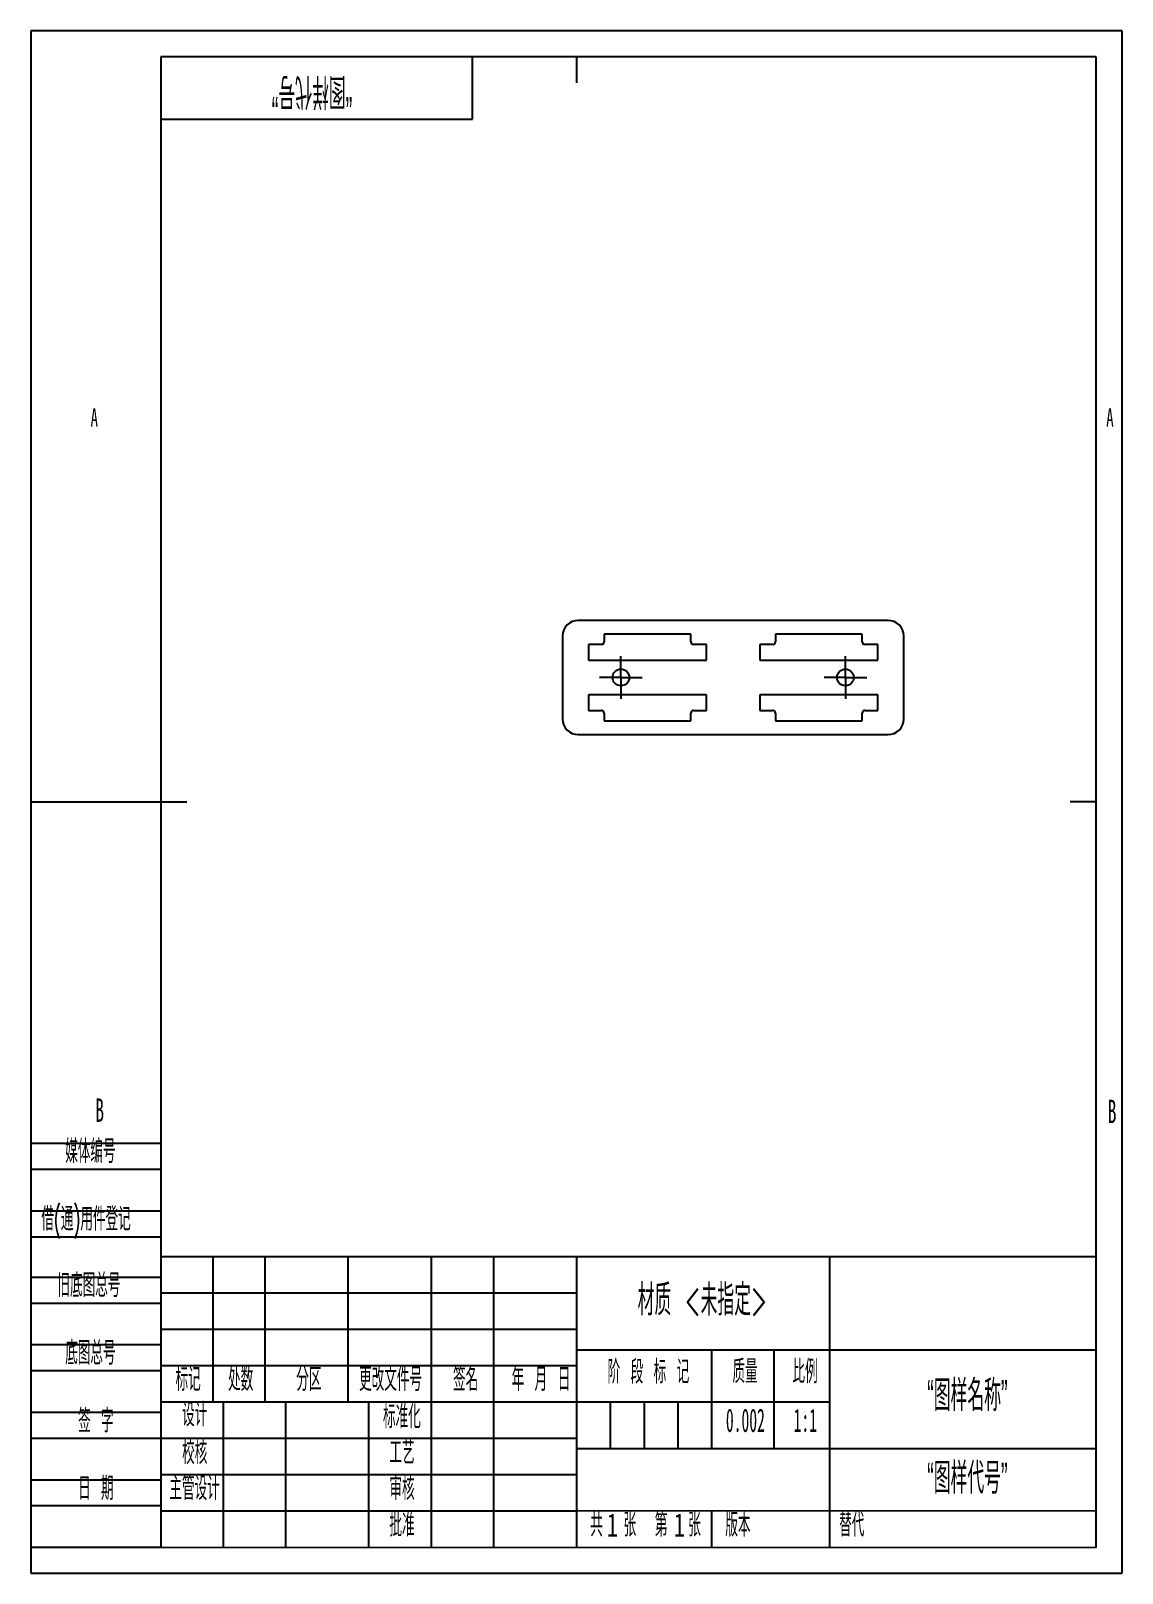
# Model space of a CAD drawing. Header units: millimetres. Extents: x 0 to 210, y 0 to 297.
import ezdxf

# ---------------------------------------------------------------- set-up
doc = ezdxf.new("R2010")
doc.units = ezdxf.units.MM
doc.layers.add('图框', color=7, linetype='Continuous')
doc.layers.add('尺寸', color=7, linetype='Continuous')
doc.styles.add('SLDTEXTSTYLE0', font='TXT', dxfattribs={"width": 0.49, "bigfont": 'bigfont'})
doc.styles.add('SLDTEXTSTYLE1', font='TXT', dxfattribs={"width": 0.494, "bigfont": 'bigfont'})
doc.styles.add('SLDTEXTSTYLE2', font='TXT', dxfattribs={"width": 0.494286, "bigfont": 'bigfont'})
doc.styles.add('SLDTEXTSTYLE3', font='TXT', dxfattribs={"width": 0.495, "bigfont": 'bigfont'})
doc.styles.add('SLDTEXTSTYLE4', font='TXT', dxfattribs={"width": 0.49})
doc.styles.add('SLDTEXTSTYLE5', font='TXT', dxfattribs={"width": 0.56})
doc.styles.add('SLDTEXTSTYLE6', font='TXT', dxfattribs={"width": 0.6})
doc.styles.add('SLDTEXTSTYLE7', font='TXT', dxfattribs={"width": 0.7})

# ---------------------------------------------------------------- blocks, each defined once
blk = doc.blocks.new('SW_CENTERMARKSYMBOL_0')
at = {"layer": '尺寸', "color": 0}
for p, q in [((0, 2.5), (0, 4.1)), ((-2.5, 0), (-4.1, 0)), ((0, 0), (-2.5, 0)), ((0, 0), (0, 2.5)), ((0, 0), (0, -2.5)), ((0, 0), (2.5, 0)), ((2.5, 0), (4.1, 0)), ((0, -2.5), (0, -4.1))]:
    blk.add_line(p, q, dxfattribs=at)
blk = doc.blocks.new('SW_CENTERMARKSYMBOL_1')
at = {"layer": '尺寸', "color": 0}
for p, q in [((0, 2.5), (0, 4.1)), ((-2.5, 0), (-4.1, 0)), ((0, 0), (-2.5, 0)), ((0, 0), (0, 2.5)), ((0, 0), (0, -2.5)), ((0, 0), (2.5, 0)), ((2.5, 0), (4.1, 0)), ((0, -2.5), (0, -4.1))]:
    blk.add_line(p, q, dxfattribs=at)

msp = doc.modelspace()

# ---------------------------------------------------------------- linework, layer by layer
at = {"color": 7, "linetype": 'Continuous', "lineweight": 25}
for p, q in [((164.96, 183.48), (105.33, 183.48)), ((102.33, 180.48), (102.33, 164.48)), ((109.82, 178.83), (107.32, 178.83)), ((107.32, 178.83), (107.32, 175.83)), ((127.02, 180.83), (110.32, 180.83)), ((110.32, 180.83), (110.32, 179.33)), ((127.02, 179.33), (127.02, 180.83)), ((130.02, 178.83), (127.52, 178.83)), ((130.02, 175.83), (130.02, 178.83)), ((142.77, 178.83), (140.27, 178.83)), ((140.27, 178.83), (140.27, 175.83)), ((159.97, 180.83), (143.27, 180.83)), ((143.27, 180.83), (143.27, 179.33)), ((159.97, 179.33), (159.97, 180.83)), ((162.97, 178.83), (160.47, 178.83)), ((162.97, 175.83), (162.97, 178.83)), ((167.96, 164.48), (167.96, 180.48)), ((107.32, 175.83), (130.02, 175.83)), ((140.27, 175.83), (162.97, 175.83)), ((130.02, 169.13), (107.32, 169.13)), ((107.32, 169.13), (107.32, 166.13)), ((130.02, 166.13), (130.02, 169.13)), ((162.97, 169.13), (140.27, 169.13)), ((140.27, 169.13), (140.27, 166.13)), ((162.97, 166.13), (162.97, 169.13)), ((107.32, 166.13), (109.82, 166.13)), ((110.32, 165.63), (110.32, 164.13)), ((110.32, 164.13), (127.02, 164.13)), ((127.02, 164.13), (127.02, 165.63)), ((127.52, 166.13), (130.02, 166.13)), ((140.27, 166.13), (142.77, 166.13)), ((143.27, 165.63), (143.27, 164.13)), ((143.27, 164.13), (159.97, 164.13)), ((159.97, 164.13), (159.97, 165.63)), ((160.47, 166.13), (162.97, 166.13)), ((105.33, 161.48), (164.96, 161.48))]:
    msp.add_line(p, q, dxfattribs=at)
for centre in [(113.54, 172.48), (156.75, 172.48)]:
    msp.add_circle(centre, 1.6, dxfattribs=at)
for centre, radius, start, end in [((105.33, 180.48), 3, 90, 180), ((164.96, 180.48), 3, 0, 90), ((109.82, 179.33), 0.5, 270, 0), ((127.52, 179.33), 0.5, 180, 270), ((142.77, 179.33), 0.5, 270, 360), ((160.47, 179.33), 0.5, 180, 270), ((105.33, 164.48), 3, 180, 270), ((109.82, 165.63), 0.5, 0, 90), ((127.52, 165.63), 0.5, 90, 180), ((142.77, 165.63), 0.5, 0, 90), ((160.47, 165.63), 0.5, 90, 180), ((164.96, 164.48), 3, 270, 0)]:
    msp.add_arc(centre, radius, start, end, dxfattribs=at)
at = {"layer": '图框'}
for p, q in [((210, 297), (0, 297)), ((0, 297), (0, 0)), ((210, 0), (210, 297)), ((0, 82.79), (25, 82.79)), ((0, 77.79), (25, 77.79)), ((0, 69.79), (25, 69.79)), ((0, 64.79), (25, 64.79)), ((25.01, 61.02), (25, 5.02)), ((0, 57), (25, 57)), ((25, 54), (105, 54)), ((0, 52), (25, 52)), ((25, 47), (105, 47)), ((0, 44), (25, 44)), ((0, 39), (25, 39)), ((111.5, 33), (111.5, 24)), ((118, 33), (118, 24)), ((124.5, 33), (124.5, 24)), ((0, 31), (25, 31)), ((0, 26), (25, 26)), ((0, 18), (25, 18)), ((0, 13), (25, 13)), ((0, 5.03), (25, 5.02)), ((153.69, 5), (153.69, 4.99)), ((0, 0), (210, 0))]:
    msp.add_line(p, q, dxfattribs=at)
at = {"layer": '图框', "lineweight": 25}
for p, q in [((205, 292), (25, 292)), ((25, 292), (25, 5)), ((85, 280), (85, 292)), ((105, 292), (105, 287)), ((205, 4.97), (205, 292)), ((25, 280), (85, 280)), ((0, 148.5), (30, 148.5)), ((205, 148.5), (200, 148.5)), ((25, 61), (205, 61)), ((35, 61), (35, 33)), ((45, 61), (45, 33)), ((61, 61), (61, 33)), ((77, 61), (77, 5)), ((89, 61), (89, 5)), ((105, 61), (105, 5)), ((153.69, 60.99), (153.69, 5)), ((105, 43), (205, 43)), ((131, 43), (131, 24)), ((143, 43), (143, 24)), ((25, 40), (105, 40)), ((25, 33), (105, 33)), ((37, 33), (37, 5)), ((49, 33), (49, 5)), ((65, 33), (65, 5)), ((105.01, 32.99), (153.69, 32.99)), ((25, 26), (105, 26)), ((105, 24), (205, 24)), ((25, 19), (105, 19)), ((25, 12.02), (105, 12.02)), ((105, 12.02), (205, 12.05)), ((131, 12.03), (131, 4.99)), ((25, 5.02), (205, 4.97))]:
    msp.add_line(p, q, dxfattribs=at)

# ---------------------------------------------------------------- block references
at = {"layer": '尺寸'}
for name, p in [('SW_CENTERMARKSYMBOL_0', (113.54, 172.48)), ('SW_CENTERMARKSYMBOL_1', (156.75, 172.48))]:
    msp.add_blockref(name, p, dxfattribs=at)

# ---------------------------------------------------------------- texts
at = {"layer": '图框', "insert": (54.1, 282.31), "char_height": 6, "attachment_point": 2, "rotation": 180, "style": 'SLDTEXTSTYLE0'}
msp.add_mtext('\\M+18167图样\\M+191E3\\M+18D86\\M+18168', dxfattribs=at)
at = {"layer": '图框'}
for s, insert, char_height, attachment_point, style in [('A', (12.2, 224.3), 3.5, 2, 'SLDTEXTSTYLE6'), ('A', (207.65, 224.3), 3.5, 2, 'SLDTEXTSTYLE6'), ('B', (13.23, 91.41), 4.5, 2, 'SLDTEXTSTYLE5'), ('B', (208.06, 91.16), 4.5, 2, 'SLDTEXTSTYLE5'), ('\\M+1947D\\M+191CC编\\M+18D86', (6.61, 83.48), 4.5, 1, 'SLDTEXTSTYLE0'), ('\\M+18ED8(\\M+192CA)\\M+19770\\M+18C8F\\M+1936F记', (2.02, 70.45), 4.5, 1, 'SLDTEXTSTYLE0'), ('\\M+18B8C\\M+192EA图总\\M+18D86', (5.11, 57.68), 4.5, 1, 'SLDTEXTSTYLE0'), ('\\M+192EA图总\\M+18D86', (6.61, 44.66), 4.5, 1, 'SLDTEXTSTYLE0'), ('标记', (30.26, 39.58), 4.5, 2, 'SLDTEXTSTYLE0'), ('处\\M+19094', (40.38, 39.58), 4.5, 2, 'SLDTEXTSTYLE0'), ('\\M+195AA\\M+18BE6', (53.49, 39.58), 4.5, 2, 'SLDTEXTSTYLE0'), ('\\M+18D58\\M+189FC\\M+195B6\\M+18C8F\\M+18D86', (69.22, 39.58), 4.5, 2, 'SLDTEXTSTYLE0'), ('签\\M+196BC', (83.66, 39.58), 4.5, 2, 'SLDTEXTSTYLE0'), ('\\M+1944E \\M+18C8E \\M+193FA', (98.16, 39.58), 4.5, 2, 'SLDTEXTSTYLE1'), ('阶 \\M+19269 标 记', (118.84, 41.01), 4.5, 2, 'SLDTEXTSTYLE2'), ('质\\M+197CA', (137.44, 41.08), 4.5, 2, 'SLDTEXTSTYLE0'), ('\\M+194E4\\M+197E1', (148.98, 41.08), 4.5, 2, 'SLDTEXTSTYLE0'), ('设计', (31.53, 32.76), 4.5, 2, 'SLDTEXTSTYLE0'), ('标\\M+18F79\\M+189BB', (71.4, 32.38), 4.5, 2, 'SLDTEXTSTYLE0'), ('签 \\M+18E9A', (12.5, 31.58), 4.5, 2, 'SLDTEXTSTYLE0'), ('0.002', (137.5, 31.7), 4.5, 2, 'SLDTEXTSTYLE4'), ('1:1', (149.03, 31.7), 4.5, 2, 'SLDTEXTSTYLE4'), ('\\M+18D5A\\M+18A6A', (31.53, 25.49), 4.5, 2, 'SLDTEXTSTYLE0'), ('\\M+18D48艺', (71.42, 25.49), 4.5, 2, 'SLDTEXTSTYLE0'), ('\\M+193FA \\M+18AFA', (12.5, 18.56), 4.5, 2, 'SLDTEXTSTYLE0'), ('\\M+18EE5\\M+18AC7设计', (31.5, 18.58), 4.5, 2, 'SLDTEXTSTYLE0'), ('审\\M+18A6A', (71.42, 18.59), 4.5, 2, 'SLDTEXTSTYLE0'), ('\\M+194E1\\M+18F79', (71.42, 11.57), 4.5, 2, 'SLDTEXTSTYLE0'), ('\\M+18BA4  张', (112.07, 11.54), 4.5, 2, 'SLDTEXTSTYLE3'), ('\\M+191E6  张', (124.51, 11.54), 4.5, 2, 'SLDTEXTSTYLE3'), ('\\M+194C5\\M+1967B', (136.07, 11.54), 4.5, 2, 'SLDTEXTSTYLE0'), ('\\M+191D6\\M+191E3', (155.55, 11.54), 4.5, 1, 'SLDTEXTSTYLE0'), ('1', (110.85, 11.54), 4.5, 1, 'SLDTEXTSTYLE7'), ('1', (123.72, 11.54), 4.5, 1, 'SLDTEXTSTYLE7')]:
    msp.add_mtext(s, dxfattribs=dict(at, insert=insert, char_height=char_height, attachment_point=attachment_point, style=style))
at = {"layer": '尺寸', "char_height": 6, "attachment_point": 2, "style": 'SLDTEXTSTYLE0'}
for s, insert in [('\\M+18DDE质 <\\M+196A2\\M+18E77\\M+192E8>', (129.19, 55.61)), ('\\M+18167图样\\M+196BC\\M+18FCC\\M+18168', (180.22, 37.21)), ('\\M+18167图样\\M+191E3\\M+18D86\\M+18168', (180.22, 21.3))]:
    msp.add_mtext(s, dxfattribs=dict(at, insert=insert))

doc.saveas('drawing.dxf')
